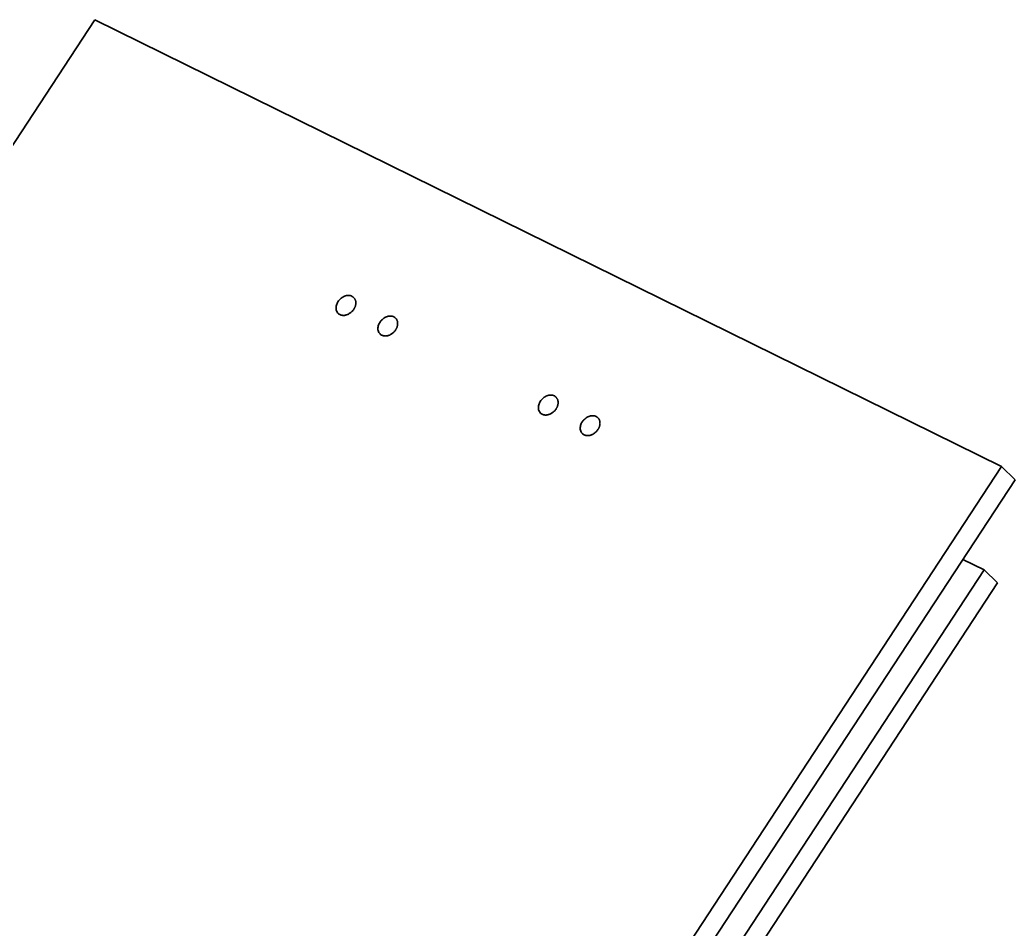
# Model space of a CAD drawing. Header units: millimetres. Extents: x 2054 to 12135, y -1469 to 564.
# Drawn here: x 3469.2 to 3670.9, y 379.4 to 563.7 of the extents above; entities that cross this region are included whole.
import ezdxf

# ---------------------------------------------------------------- set-up
doc = ezdxf.new("R2010")
doc.units = ezdxf.units.MM
doc.layers.add('2D-VISIBLE', color=7, linetype='Continuous', lineweight=35)

msp = doc.modelspace()

# ---------------------------------------------------------------- linework, layer by layer
at = {"layer": '2D-VISIBLE'}
for p, q in [((3332.65, 332.36), (3484.32, 563.69)), ((3484.32, 563.69), (3668.17, 473.17)), ((3516.5, 241.84), (3668.17, 473.17)), ((3670.89, 470.51), (3668.17, 473.17)), ((3519.23, 239.18), (3670.89, 470.51)), ((3660.3, 454.36), (3664.6, 452.24)), ((3545.98, 271.31), (3664.6, 452.24)), ((3667.33, 449.58), (3664.6, 452.24)), ((3544.35, 262.01), (3667.33, 449.58))]:
    msp.add_line(p, q, dxfattribs=at)
for points in [[(3533.67, 504.22), (3533.54, 504.36), (3533.44, 504.53), (3533.35, 504.71), (3533.29, 504.89), (3533.26, 505.09), (3533.24, 505.28), (3533.25, 505.48), (3533.27, 505.67), (3533.31, 505.87), (3533.37, 506.05), (3533.45, 506.24), (3533.53, 506.41), (3533.63, 506.58), (3533.74, 506.74), (3533.87, 506.9), (3534, 507.04), (3534.14, 507.18), (3534.29, 507.31), (3534.45, 507.42), (3534.62, 507.52), (3534.79, 507.62), (3534.97, 507.69), (3535.16, 507.76), (3535.35, 507.81), (3535.54, 507.84), (3535.74, 507.85), (3535.94, 507.84), (3536.13, 507.81), (3536.32, 507.75), (3536.5, 507.67), (3536.66, 507.57), (3536.81, 507.44)], [(3536.81, 507.44), (3536.87, 507.38), (3536.92, 507.32), (3536.97, 507.26), (3537.02, 507.19), (3537.06, 507.12), (3537.1, 507.05), (3537.13, 506.97), (3537.16, 506.9), (3537.18, 506.82), (3537.2, 506.74), (3537.22, 506.66), (3537.23, 506.58), (3537.24, 506.5), (3537.25, 506.42), (3537.25, 506.34), (3537.25, 506.26), (3537.24, 506.18), (3537.23, 506.1), (3537.22, 506.02), (3537.21, 505.94), (3537.19, 505.86), (3537.17, 505.78), (3537.15, 505.7), (3537.12, 505.63), (3537.1, 505.55), (3537.06, 505.47), (3537.03, 505.4), (3537, 505.33), (3536.96, 505.25), (3536.92, 505.18), (3536.88, 505.11), (3536.84, 505.05)], [(3536.84, 505.05), (3536.77, 504.95), (3536.7, 504.86), (3536.63, 504.77), (3536.55, 504.68), (3536.47, 504.6), (3536.39, 504.52), (3536.3, 504.44), (3536.21, 504.37), (3536.12, 504.3), (3536.03, 504.23), (3535.93, 504.17), (3535.83, 504.11), (3535.73, 504.06), (3535.62, 504.01), (3535.52, 503.96), (3535.41, 503.92), (3535.3, 503.89), (3535.18, 503.86), (3535.07, 503.84), (3534.96, 503.82), (3534.84, 503.81), (3534.73, 503.81), (3534.61, 503.82), (3534.5, 503.83), (3534.38, 503.85), (3534.27, 503.88), (3534.16, 503.91), (3534.05, 503.96), (3533.95, 504.01), (3533.85, 504.07), (3533.76, 504.14), (3533.67, 504.22)], [(3542.16, 500.04), (3542.03, 500.19), (3541.92, 500.35), (3541.84, 500.53), (3541.78, 500.72), (3541.74, 500.91), (3541.73, 501.1), (3541.73, 501.3), (3541.76, 501.5), (3541.8, 501.69), (3541.86, 501.88), (3541.93, 502.06), (3542.02, 502.23), (3542.12, 502.4), (3542.23, 502.57), (3542.35, 502.72), (3542.48, 502.87), (3542.63, 503), (3542.78, 503.13), (3542.94, 503.24), (3543.1, 503.35), (3543.28, 503.44), (3543.46, 503.52), (3543.64, 503.58), (3543.83, 503.63), (3544.03, 503.66), (3544.22, 503.67), (3544.42, 503.66), (3544.61, 503.63), (3544.8, 503.57), (3544.98, 503.49), (3545.15, 503.39), (3545.3, 503.26)], [(3545.3, 503.26), (3545.36, 503.2), (3545.41, 503.14), (3545.46, 503.08), (3545.5, 503.01), (3545.54, 502.94), (3545.58, 502.87), (3545.61, 502.8), (3545.64, 502.72), (3545.67, 502.64), (3545.69, 502.56), (3545.7, 502.48), (3545.72, 502.4), (3545.73, 502.32), (3545.73, 502.24), (3545.73, 502.16), (3545.73, 502.08), (3545.73, 502), (3545.72, 501.92), (3545.71, 501.84), (3545.69, 501.76), (3545.68, 501.68), (3545.66, 501.6), (3545.63, 501.52), (3545.61, 501.45), (3545.58, 501.37), (3545.55, 501.3), (3545.52, 501.22), (3545.48, 501.15), (3545.45, 501.08), (3545.41, 501.01), (3545.36, 500.94), (3545.32, 500.87)], [(3545.32, 500.87), (3545.26, 500.77), (3545.19, 500.68), (3545.11, 500.59), (3545.04, 500.5), (3544.96, 500.42), (3544.87, 500.34), (3544.79, 500.26), (3544.7, 500.19), (3544.61, 500.12), (3544.51, 500.05), (3544.41, 499.99), (3544.31, 499.93), (3544.21, 499.88), (3544.11, 499.83), (3544, 499.79), (3543.89, 499.75), (3543.78, 499.71), (3543.67, 499.69), (3543.56, 499.66), (3543.44, 499.65), (3543.33, 499.64), (3543.21, 499.63), (3543.1, 499.64), (3542.98, 499.65), (3542.87, 499.67), (3542.75, 499.7), (3542.65, 499.73), (3542.54, 499.78), (3542.44, 499.83), (3542.34, 499.89), (3542.25, 499.96), (3542.16, 500.04)], [(3574.69, 484.02), (3574.56, 484.17), (3574.45, 484.34), (3574.36, 484.51), (3574.3, 484.7), (3574.27, 484.89), (3574.25, 485.09), (3574.26, 485.29), (3574.28, 485.48), (3574.33, 485.67), (3574.39, 485.86), (3574.46, 486.04), (3574.55, 486.22), (3574.65, 486.39), (3574.76, 486.55), (3574.88, 486.7), (3575.01, 486.85), (3575.15, 486.99), (3575.3, 487.11), (3575.46, 487.23), (3575.63, 487.33), (3575.8, 487.42), (3575.98, 487.5), (3576.17, 487.56), (3576.36, 487.61), (3576.56, 487.64), (3576.75, 487.65), (3576.95, 487.64), (3577.14, 487.61), (3577.33, 487.56), (3577.51, 487.48), (3577.68, 487.37), (3577.83, 487.25)], [(3577.83, 487.25), (3577.88, 487.19), (3577.94, 487.13), (3577.99, 487.06), (3578.03, 487), (3578.07, 486.93), (3578.11, 486.85), (3578.14, 486.78), (3578.17, 486.7), (3578.19, 486.63), (3578.22, 486.55), (3578.23, 486.47), (3578.24, 486.39), (3578.25, 486.31), (3578.26, 486.23), (3578.26, 486.15), (3578.26, 486.07), (3578.25, 485.99), (3578.25, 485.9), (3578.23, 485.82), (3578.22, 485.74), (3578.2, 485.67), (3578.18, 485.59), (3578.16, 485.51), (3578.14, 485.43), (3578.11, 485.36), (3578.08, 485.28), (3578.04, 485.21), (3578.01, 485.13), (3577.97, 485.06), (3577.93, 484.99), (3577.89, 484.92), (3577.85, 484.85)], [(3577.85, 484.85), (3577.78, 484.76), (3577.71, 484.67), (3577.64, 484.58), (3577.56, 484.49), (3577.48, 484.4), (3577.4, 484.32), (3577.32, 484.25), (3577.23, 484.17), (3577.13, 484.1), (3577.04, 484.04), (3576.94, 483.98), (3576.84, 483.92), (3576.74, 483.86), (3576.63, 483.82), (3576.53, 483.77), (3576.42, 483.73), (3576.31, 483.7), (3576.2, 483.67), (3576.08, 483.65), (3575.97, 483.63), (3575.85, 483.62), (3575.74, 483.62), (3575.62, 483.62), (3575.51, 483.64), (3575.39, 483.66), (3575.28, 483.68), (3575.17, 483.72), (3575.07, 483.76), (3574.96, 483.82), (3574.86, 483.88), (3574.77, 483.95), (3574.69, 484.02)], [(3583.17, 479.85), (3583.04, 479.99), (3582.93, 480.16), (3582.85, 480.34), (3582.79, 480.52), (3582.75, 480.72), (3582.74, 480.91), (3582.74, 481.11), (3582.77, 481.3), (3582.81, 481.5), (3582.87, 481.68), (3582.94, 481.87), (3583.03, 482.04), (3583.13, 482.21), (3583.24, 482.37), (3583.36, 482.53), (3583.5, 482.67), (3583.64, 482.81), (3583.79, 482.93), (3583.95, 483.05), (3584.12, 483.15), (3584.29, 483.25), (3584.47, 483.32), (3584.66, 483.39), (3584.85, 483.43), (3585.04, 483.46), (3585.24, 483.48), (3585.43, 483.47), (3585.63, 483.43), (3585.82, 483.38), (3586, 483.3), (3586.16, 483.2), (3586.31, 483.07)], [(3586.31, 483.07), (3586.37, 483.01), (3586.42, 482.95), (3586.47, 482.89), (3586.52, 482.82), (3586.56, 482.75), (3586.59, 482.68), (3586.63, 482.6), (3586.65, 482.53), (3586.68, 482.45), (3586.7, 482.37), (3586.72, 482.29), (3586.73, 482.21), (3586.74, 482.13), (3586.74, 482.05), (3586.75, 481.97), (3586.74, 481.89), (3586.74, 481.81), (3586.73, 481.73), (3586.72, 481.65), (3586.71, 481.57), (3586.69, 481.49), (3586.67, 481.41), (3586.65, 481.33), (3586.62, 481.25), (3586.59, 481.18), (3586.56, 481.1), (3586.53, 481.03), (3586.49, 480.96), (3586.46, 480.88), (3586.42, 480.81), (3586.38, 480.74), (3586.33, 480.68)], [(3586.33, 480.68), (3586.27, 480.58), (3586.2, 480.49), (3586.13, 480.4), (3586.05, 480.31), (3585.97, 480.23), (3585.89, 480.15), (3585.8, 480.07), (3585.71, 480), (3585.62, 479.93), (3585.52, 479.86), (3585.43, 479.8), (3585.33, 479.74), (3585.22, 479.69), (3585.12, 479.64), (3585.01, 479.59), (3584.9, 479.55), (3584.79, 479.52), (3584.68, 479.49), (3584.57, 479.47), (3584.45, 479.45), (3584.34, 479.44), (3584.22, 479.44), (3584.11, 479.45), (3583.99, 479.46), (3583.88, 479.48), (3583.77, 479.51), (3583.66, 479.54), (3583.55, 479.59), (3583.45, 479.64), (3583.35, 479.7), (3583.26, 479.77), (3583.17, 479.85)]]:
    msp.add_lwpolyline(points, dxfattribs=at)

doc.saveas('drawing.dxf')
